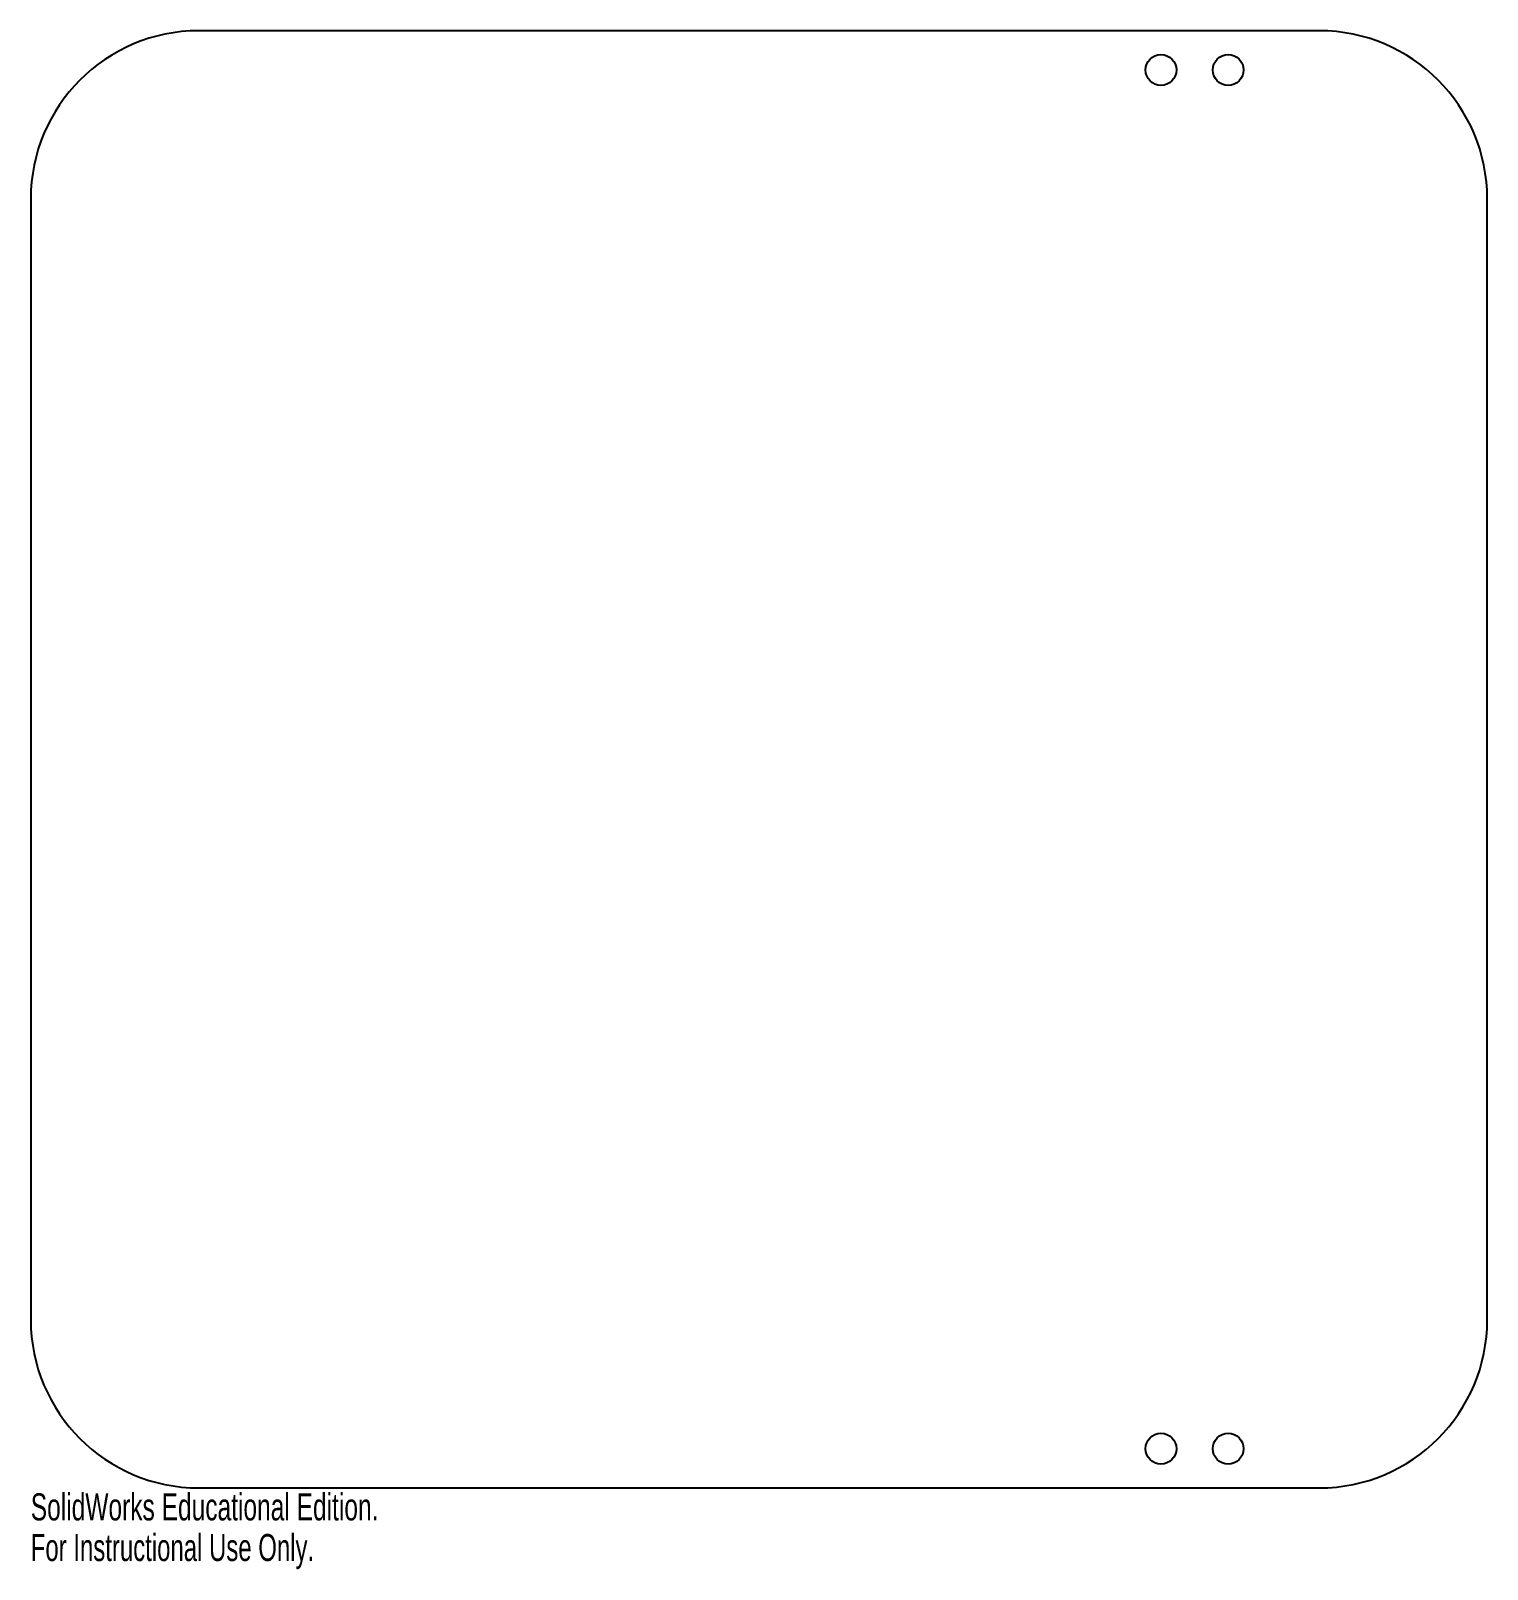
# Model space of a CAD drawing. Extents: x -15 to 11, y 4 to 31.4.
import ezdxf
from ezdxf.enums import TextEntityAlignment as Align

# ---------------------------------------------------------------- set-up
doc = ezdxf.new("R2010")
doc.units = 0
doc.layers.get('0').update_dxf_attribs({"linetype": 'CONTINUOUS'})

msp = doc.modelspace()

# ---------------------------------------------------------------- linework, layer by layer
at = {"color": 7, "linetype": 'CONTINUOUS'}
for p, q in [((7.972, 31.427), (-12.028, 31.427)), ((-15.028, 28.427), (-15.028, 8.427)), ((10.972, 8.427), (10.972, 28.427)), ((-12.028, 5.427), (7.972, 5.427))]:
    msp.add_line(p, q, dxfattribs=at)
for centre in [(5.147, 30.727), (6.347, 30.727), (5.147, 6.127), (6.347, 6.127)]:
    msp.add_circle(centre, 0.275, dxfattribs=at)
for centre, start, end in [((-12.028, 28.427), 90, 180), ((7.972, 28.427), 0, 90), ((-12.028, 8.427), 180, 270), ((7.972, 8.427), 270, 0)]:
    msp.add_arc(centre, 3, start, end, dxfattribs=at)

# ---------------------------------------------------------------- texts
for s, width, p in [('SolidWorks Educational Edition.', 0.677419, (-15.028, 4.702)), ('For Instructional Use Only.', 0.661111, (-15.028, 3.977))]:
    msp.add_text(s, height=0.48336, dxfattribs=dict(at, width=width)).set_placement(p, align=Align.BOTTOM_LEFT)

doc.saveas('drawing.dxf')
